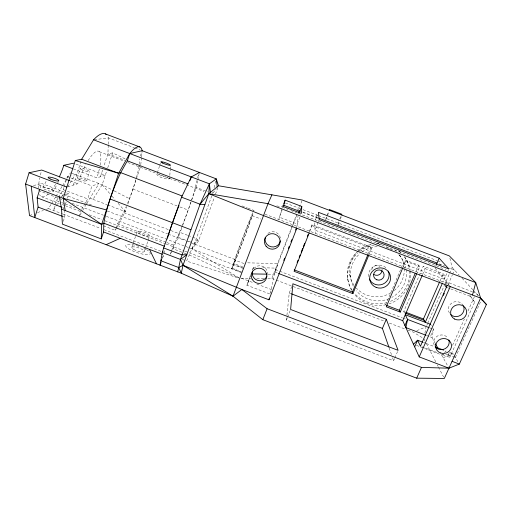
<?xml version="1.0" encoding="UTF-8"?>
<svg xmlns="http://www.w3.org/2000/svg" width="512" height="512" viewBox="0 0 512 512"><rect width="100%" height="100%" fill="white"/><g stroke="black" fill="none" stroke-linecap="round" stroke-linejoin="round"><path stroke-width="0.38" stroke-dasharray="2.56 1.92" d="M38.566 188.454L38.586 184.89L39.654 177.869M108.237 145.094L107.923 153.856L103.808 166.413M108.262 144.301L108.493 137.926A63.059 16.134 -68.8 0 0 107.891 136.512M169.664 178.579L157.107 173.85A6.867 1.882 18.2 0 0 157.754 175.539A6.746 1.85 18.2 0 0 166.662 178.925A6.867 1.882 18.2 0 0 169.619 178.605L170.202 169.907M170.253 169.114L170.394 166.752M136.486 177.427A49.306 10.144 -69.1 0 0 138.989 166.803L139.738 159.046M296.998 226.381L298.016 215.84M140.781 164.723L141.472 157.722M141.549 156.941L142.093 151.494M394.49 358.656L393.587 360.736L286.438 320.019L286.848 316.045M286.931 315.251L289.242 292.998L291.763 286.611M164.006 253.299L164.659 249.523M432.787 328.064L433.504 329.306L432.038 337.549L429.798 336.698M424.915 333.133L425.978 327.648M182.125 225.965A49.306 5.76 -69.1 0 1 178.944 233.619L178.214 237.306L171.68 251.443M268.077 274.163L274.291 274.259L276.666 268.154L277.581 263.597L246.976 262.822M270.317 293.318L274.758 272.038L292.506 226.266M191.571 200.026A49.306 5.76 -69.1 0 0 195.13 188.128L196.71 180.685M197.658 180.678L196.224 187.398L191.27 201.299M197.818 179.936L199.098 173.958M212.576 193.613L212.941 192.134M214.048 187.712L215.706 181.075M40.397 175.021L41.331 171.462M77.53 177.978L80.115 168.422M278.771 219.456L282.899 205.184M86.726 180.966L89.35 171.456M337.914 224.506L338.778 221.677M40.198 188L41.619 183.45L63.642 191.814M58.093 198.067L56.512 200.646L53.402 210.458L55.878 206.387M58.49 197.421L63.232 189.67L63.923 187.494M64.154 186.771L67.386 176.627L68.813 176.25M325.581 219.821L326.701 216.301M65.395 204.352L66.362 201.331M67.328 198.304L68.781 193.773L64.378 192.096M73.37 185.075L81.171 160.755M63.296 221.35L64.64 217.165L64.333 211.142M157.35 172.832L159.456 166.266M159.693 165.536L160.39 163.347M252.768 212.698A31.386 0.698 -69.2 0 0 234.771 259.411L231.686 268.922L235.168 261.165A31.386 0.698 -69.2 0 0 253.485 212.32M79.13 216.57L80.781 211.494M81.632 209.395L87.706 198.944L91.942 185.939L99.008 183.558L86.624 203.597M100.416 176.755L102.835 169.37M89.786 198.131L92.998 199.36L102.163 184.755L106.758 170.784M107.738 167.802L112.64 152.89L125.555 159.072M103.514 225.83L115.334 230.323L115.827 228.877M116.07 228.16L117.53 223.827L123.533 212.576A49.306 10.144 -69.1 0 0 126.342 206.278M140.397 155.987L142.17 150.72M116.442 228.243L125.293 211.622L126.822 207.091M127.846 204.07L136.147 179.533M136.39 178.797L140.378 167.014M131.725 247.526L132.979 243.878M133.229 243.149L136.992 232.198M144.365 251.379L145.12 249.203M145.37 248.48L147.891 241.222M148.147 240.499L149.658 236.141M250.33 276.243L246.95 285.267L270.157 294.086L270.867 292.691M252.64 269.683L253.414 267.494L255.738 267.558M162.438 258.509L163.75 254.81L162.496 257.466M250.72 274.611L246.95 285.267L249.555 278.432M171.213 251.827L170.15 254.803L171.373 252.115M171.475 251.078L173.594 245.126L178.944 233.619L180.173 232.467L182.566 225.754M197.555 177.702L199.418 172.467M182.835 225.005L191.014 202.035M211.763 195.859L196.32 238.598L186.592 261.05L238.694 278.125M238.842 277.786L191.981 248.845L198.502 241.05L214.406 197.146M215.456 194.24L218.016 187.181M252.602 269.632L253.414 267.494M282.086 210.144L279.386 217.203L297.229 223.987L300.525 215.514M267.872 278.451L271.827 278.426L296.634 214.445M301.958 200.717L298.656 209.235L297.094 208.998M292.794 225.53L297.075 214.49M309.376 231.334L312 224.659L371.04 247.085L371.629 248.32L369.21 254.17M309.722 231.578L312.038 225.69L312 224.659M315.379 220.032L317.312 215.13M318.086 222.445L315.04 230.15L444.275 279.27L449.792 286.003M318.362 221.741L319.194 219.642M326.931 215.597L328.538 211.539M326.029 219.245L327.104 216.525M327.648 215.162L329.267 211.072M286.438 320.019L287.27 317.914M287.552 317.21L290.342 310.189M339.75 218.906L341.101 215.533M338.138 224.627L339.501 221.235L338.042 220.678M340.32 219.187L341.408 216.467M368.301 253.715L371.04 247.085M385.574 305.03L404.71 259.878L418.701 265.19L419.731 266.592L417.216 272.461M402.81 267.84L405.613 261.229L404.71 259.878M415.898 271.738L418.701 265.19M404.41 312.838L403.75 311.494L423.245 266.17L443.194 273.747L445.395 276.339L442.848 282.17M422.605 274.49L425.126 268.64L423.245 266.17M394.79 357.958L397.798 351.021M435.552 266.496L436.454 264.422M440.006 281.037L443.194 273.747M445.478 270.266L446.08 268.883M448.518 269.587L444.275 279.27L434.95 267.878M426.771 325.402L427.411 323.936M427.731 323.2L444.109 285.862M444.435 285.133L449.248 274.15M449.568 273.414L452.141 267.558L449.888 258.234M445.843 283.328L446.458 281.933L472.314 291.757M448.128 284.55L452.262 275.142M452.576 274.419L454.483 270.08L449.261 268.09M433.504 329.306L430.829 335.354L435.11 343.11M469.798 295.206L474.65 302.138L449.773 357.376L448.288 354.816L449.6 351.898M452.55 345.331L464.352 319.085M467.962 311.059L474.445 296.646M455.373 357.504L481.651 299.386M42.906 187.712L46.406 180.755M53.53 191.226A5.619 1.165 17.1 0 0 46.285 187.776A5.619 1.165 17.1 0 0 44.819 189.427A5.619 1.165 17.1 0 0 53.53 191.226L57.037 184.301M57.389 183.603L58.445 181.53M115.334 230.323L116.077 228.934M79.917 215.2L82.285 211.104M82.682 210.426L86.234 204.275M191.981 248.845L197.402 239.821L194.381 243.443L192.179 242.611M56.288 205.715L58.765 201.645M62.067 196.224L64.128 192.838M67.84 186.739L75.264 174.541L71.68 175.488M46.285 209.389L48.467 208.582L55.539 197.082M55.955 196.41L62.195 186.266M62.611 185.587L70.515 172.736M213.03 193.011L216.237 188.787M444.442 352.531L446.125 351.085L443.2 349.971M195.13 188.128L196.224 187.398L208.115 191.917M118.099 203.264L125.293 211.622L123.533 212.576L170.08 230.253M416.787 330.662L425.408 327.155M443.155 357.683L453.101 353.734L453.862 354.995M62.867 208.646L64.186 208.134L62.72 207.578M29.517 215.571L33.158 214.227M37.536 212.614L43.366 210.464M60.902 196.435L64.486 195.226M65.197 194.982L68.781 193.773M138.989 166.803L140.627 166.278M67.552 186.867L77.747 183.731A31.386 8.038 -69.1 0 1 85.856 164.531M73.37 168.922L96.87 177.85L105.286 175.258L73.555 163.206M33.466 185.606L41.619 183.45M112.64 152.89L107.923 153.856L125.018 160.352M94.336 139.706L108.493 137.926L134.118 147.661M424.576 348.454L441.638 354.938L453.101 353.734L449.613 352.41M240.992 278.618L251.27 278.554M256.806 278.515L263.923 278.47M262.714 267.757L276.666 268.154M276.794 205.939L283.04 206.88M285.421 202.995L300.115 208.576M303.053 209.696L317.766 215.29M318.515 215.571L436.941 260.557M437.683 260.838L440.666 261.971M134.848 147.936L139.974 149.882M302.803 212.032L317.971 217.798M439.181 263.846L444.858 266.003M302.976 212.506L317.907 218.182M438.816 264.122L441.05 264.973M282.112 207.238L287.981 209.466M290.918 210.579L296.787 212.813M298.253 213.37L441.581 267.827L442.522 268.915M312.038 225.69L371.629 248.32M405.613 261.229L419.731 266.592M425.126 268.64L445.395 276.339M473.056 292.038L476.006 293.158L478.566 295.898M264.915 214.189L447.949 283.757M99.328 151.712L123.987 161.075M127.725 162.496L203.942 191.45M242.048 205.92L247.277 207.91M248.026 208.192L254.003 210.464A31.386 0.698 -69.2 0 0 253.766 210.573M447.123 287.558L450.029 288.666M450.758 288.941L471.104 296.672M252.032 215.635L260.87 218.995M132.909 189.101L176.947 205.83M179.936 206.963L188.147 210.08M71.194 172.992L102.163 184.755L113.434 190.515M67.386 176.627L70.362 177.754M71.104 178.035L91.942 185.939M70.387 180.934L77.747 183.731M403.75 311.494L405.21 312.051M92.998 199.36L106.944 204.653M107.68 204.934L125.293 211.622M187.514 235.258L180.173 232.467L178.214 237.306L185.562 240.096M188.243 235.533L191.917 236.928M192.646 237.21L196.32 238.598L198.502 241.05M429.798 327.898L432.019 328.742M275.27 269.555L279.002 270.976M279.75 271.258L402.227 317.786M402.976 318.067L406.714 319.488M63.232 189.67L87.706 198.944M170.816 230.534L178.944 233.619M274.758 272.038L277.734 273.165M188.506 241.216L191.443 242.33M38.586 184.89L63.2 194.24M63.949 194.522L93.043 205.574M107.213 210.957L167.635 233.907M168.384 234.195L185.536 240.71M186.285 240.992L190.016 242.413M190.758 242.694L234.771 259.411M244.038 263.578L235.322 260.269L231.981 268.16L241.402 271.731M426.81 335.565L429.05 336.416M242.637 266.867L233.734 263.488L233.933 262.624A25.786 0.576 -69.2 0 1 246.528 228.512A25.786 0.576 -69.2 0 1 250.496 220.48A25.786 0.576 -69.2 0 1 236.506 257.414L233.606 264.845L242.822 268.346M271.827 278.426L275.546 279.84M276.294 280.122L384.179 321.101M389.389 323.078L405.011 329.018M407.987 330.144L413.197 332.128L423.194 338.214M243.942 268.256L233.818 264.41L231.757 268.621L242.163 272.57M38.56 190.592L58.675 198.234M59.418 198.515L62.4 199.648M72.083 203.328L103.373 215.213M106.355 216.346L233.011 264.454M56.512 200.646L60.883 202.31M61.606 202.586L64.518 203.693M65.248 203.968L74.701 207.558M117.53 223.827L166.118 242.285M166.867 242.566L173.594 245.126L172.896 248.755L183.309 252.71M41.446 196.659L59.354 203.456M62.336 204.595L64.576 205.44M65.318 205.728L80.986 211.68M89.197 214.797L101.875 219.616M104.864 220.749L165.293 243.699M166.035 243.987L183.942 250.784M184.691 251.072L188.416 252.486M189.165 252.768L242.067 272.864M423.418 342.451L425.619 343.283M426.349 343.565L434.406 346.63M184.051 252.992L187.77 254.406M289.242 292.998L291.482 293.85M448.288 354.816L454.662 357.235M241.491 278.221L253.094 282.63M256.781 284.032L271.539 289.632M421.926 346.797L438.048 352.922M442.445 354.592L449.773 357.376M416.422 345.357L423.834 348.173M48.467 208.582L62.323 213.843M63.072 214.131L100.25 228.25M103.968 229.664L161.229 251.418M182.112 259.347L185.101 260.486M62.426 216.32L64.64 217.165M189.254 254.97L238.765 277.958M114.138 190.874L129.632 198.784M452.141 267.558L459.328 275.27M462.016 278.157L472.781 289.696M473.318 290.272L478.573 295.987M474.65 302.138L469.754 295.315M102.163 184.755L111.411 195.501M111.93 196.102L115.014 199.68M399.424 254.944L400.659 256.838M454.24 355.622L459.334 364.083M430.63 324.352L431.347 325.587M441.638 354.938L448.23 366.886M423.859 338.618L424.954 340.755M426.413 343.603L435.91 362.106M437.376 364.947L438.106 366.374M438.47 367.085L443.584 377.043M381.85 269.056L382.47 270.368M389.171 347.955L391.507 354.72M392.544 357.728L393.587 360.736M349.722 274.4L350.669 277.99M347.603 278.451L347.962 279.936M316.275 214.72L316.486 217.235M314.598 222.854L315.232 233.312M410.304 270.771A31.507 30.387 -11.4 0 1 389.075 303.866M386.195 304.685A31.507 30.387 -11.4 0 1 354.336 294.246M351.622 290.336A31.507 30.387 -11.4 0 1 357.901 252.941M359.616 251.514A31.507 30.387 -11.4 0 1 374.669 245.075M379.187 244.71A31.507 30.387 -11.4 0 1 382.202 244.819M398.157 250.662A31.507 30.387 -11.4 0 1 401.549 253.51M404.474 256.8A31.507 30.387 -11.4 0 1 410.189 269.984M409.542 270.918A31.226 30.125 -11.5 0 1 390.406 301.389M386.931 302.611A31.226 30.125 -11.5 0 1 354.426 293.242M352.058 290.106A31.226 30.125 -11.5 0 1 356.902 252.192M357.446 251.693A31.226 30.125 -11.5 0 1 371.136 244.474M376.282 243.629A31.226 30.125 -11.5 0 1 378.534 243.526M399.066 250.771A31.226 30.125 -11.5 0 1 401.728 253.293M404.576 256.858A31.226 30.125 -11.5 0 1 409.376 269.357M406.266 269.805A28.102 27.11 -11.5 0 1 391.846 297.395M389.216 298.65A28.102 27.11 -11.5 0 1 356.352 290.771M353.318 286.163A28.102 27.11 -11.5 0 1 359.949 253.562M362.253 251.77A28.102 27.11 -11.5 0 1 378.182 246.579M386.227 247.539A28.102 27.11 -11.5 0 1 389.018 248.435M389.696 248.704A28.102 27.11 -11.5 0 1 392.986 250.31M398.739 254.701A28.102 27.11 -11.5 0 1 406.15 269.024M399.539 254.918A27.482 26.534 -11.8 0 1 404.25 267.898M404.294 268.672A27.482 26.534 -11.8 0 1 393.6 291.066M390.976 292.832A27.482 26.534 -11.8 0 1 356.294 288.07M353.901 285.056A27.482 26.534 -11.8 0 1 358.08 251.117M358.675 250.586A27.482 26.534 -11.8 0 1 370.893 244.365M376.621 243.648A27.482 26.534 -11.8 0 1 378.797 243.68M394.726 249.786A27.482 26.534 -11.8 0 1 396.493 251.366M267.878 233.414A7.757 7.629 15.3 0 1 280.454 238.195M434.182 345.216A7.821 7.354 -10.7 0 1 437.574 335.962A7.821 7.354 -10.7 0 1 447.648 337.734M449.408 313.126A7.923 7.475 -15.1 0 1 452.192 302.765A7.923 7.475 -15.1 0 1 463.008 305.126M371.712 269.85A5.146 4.966 -11.8 0 1 379.91 266.387M253.626 268.71A7.68 7.482 17.4 0 1 267.475 273.51M368.646 276.55A10.304 9.933 -11.4 0 1 374.835 265.92A10.304 9.933 -11.4 0 1 386.963 268.819M55.558 184.218A31.386 9.67 -69.1 0 1 50.848 191.149M48.294 193.939A31.386 9.67 -69.1 0 1 39.546 194.592M135.853 179.706A49.306 10.144 -69.1 0 1 126.893 204.986M190.829 202.291A49.306 5.76 -69.1 0 1 182.381 225.312M88.141 160.582A31.386 8.038 -69.1 0 1 100.083 165.421M99.322 169.114A31.386 8.038 -69.1 0 1 96.87 177.85M140.192 231.398A6.752 2.387 17.4 0 0 137.114 232.045A6.752 0.717 19.8 0 0 138.016 232.934A6.63 0.704 19.8 0 0 146.784 236.262A6.752 0.717 19.8 0 0 149.421 236.717A6.752 2.387 17.4 0 0 148.845 234.688A6.63 2.349 17.4 0 0 140.192 231.398M149.773 252.154A12.909 3.27 18.4 0 1 139.808 253.459A12.909 3.27 18.4 0 1 125.715 245.702A12.909 3.27 18.4 0 1 139.763 246.643M143.936 248.326A12.909 3.27 18.4 0 1 145.894 249.306M146.483 249.638A12.909 3.27 18.4 0 1 148.474 250.938M133.69 249.402A6.637 1.683 18.4 0 0 144.186 251.789A6.637 1.683 18.4 0 0 136.262 247.219A6.637 1.683 18.4 0 0 133.69 249.402M81.299 169.44A4.858 0.832 18.2 0 0 89.133 171.61A4.858 0.832 18.2 0 0 83.763 168.781A4.858 0.832 18.2 0 0 81.299 169.44M78.694 179.027A4.838 0.89 18 0 0 86.502 181.133A4.838 0.89 18 0 0 81.171 178.266A4.838 0.89 18 0 0 78.694 179.027"/><path stroke-width="0.77" d="M59.469 196.922L61.555 209.158L62.394 224.147L101.254 238.906L101.664 224.39L118.656 173.286L129.747 153.549A63.059 12.864 -68.9 0 1 142.17 150.72L216.256 178.861L218.528 185.773L302.234 200.006L449.325 255.904L475.731 282.579L480.608 298.086L486.4 304.486L459.334 364.083L448.954 368.198L421.466 367.398L267.104 308.723L241.875 289.51L183.027 265.267L180.467 259.437L200.051 204.205L209.382 183.802L216.256 178.861L217.19 186.854M101.254 238.906L103.578 231.955L103.859 223.206A48.678 9.888 -69.1 0 1 120.704 172.634L127.322 160.826L129.747 153.549L142.17 150.72M65.203 210.541L63.232 198.349L75.296 160.538L81.658 159.232L93.549 139.802L209.382 183.802L208.819 193.683L183.027 265.267L181.261 273.21L233.018 296.186L262.829 319.686L416.691 378.17L444.314 378.47L480.608 298.086L263.462 215.578L208.819 193.683L200.051 204.205L181.555 197.178L163.642 247.936L162.323 252.544L160.083 265.171L161.133 262.208M301.805 206.47L301.35 213.402L283.443 206.618L285.139 200.141L301.805 206.47L299.885 211.424L283.238 205.101M299.885 211.424L299.923 210.938L299.104 213.043M177.728 271.872L178.739 267.552L183.027 265.267L233.018 296.186L241.875 289.51L268.966 299.795L269.267 298.368M69.651 180.659L41.702 170.042L29.069 172.749L25.6 184.051L29.517 215.571L181.261 273.21L178.739 267.552L180.467 259.437L186.829 254.72L181.875 254.861L163.642 247.936M472.506 294.989L475.731 282.579L268.019 203.674L208.819 193.683L218.528 185.773M31.245 186.195L34.81 217.581L38.093 207.078L37.133 197.856L39.725 189.517M190.01 180.538L191.283 176.928L199.418 172.467M233.018 296.186L268.019 203.674L271.942 194.765M283.782 203.68L285.139 200.141M298.522 212.685L299.322 210.63M283.776 260.365L284.64 258.15M288.378 248.544L289.235 246.33M290.963 241.894L291.827 239.68M295.565 230.074L296.429 227.859M268.966 299.795L296.806 228.282M262.829 319.686L267.104 308.723M297.133 262.477L298.01 260.25M299.174 257.286L300.045 255.059M301.216 252.096L302.669 248.39M303.251 246.906L304.71 243.2M307.334 236.525L308.211 234.304M309.146 233.05L294.093 271.315L352.909 293.658L368.909 254.899M352.909 293.658L352.493 292.026L368 254.451M402.81 267.84L386.291 306.778L400.224 312.07L416.589 273.926M388.909 347.2L382.413 328.41L386.31 319.277L292.89 283.77L290.618 309.485L398.099 350.33L386.31 319.277M400.224 312.07L399.379 310.272L415.277 273.19M448.954 368.198L419.226 356.902L402.714 320.659L422.291 275.226M404.928 325.517L407.552 319.45L405.274 314.72L430.63 324.352M436.454 264.422L439.162 258.182L318.419 212.314L319.194 219.642L448.826 268.896L439.162 258.182M442.208 283.629L425.299 322.259L423.437 318.97L439.686 281.766M414.65 346.854L417.562 340.224L422.688 342.17M447.328 285.165L420.454 346.24L417.562 340.224L413.453 344.23M443.354 295.405L444.307 293.235M419.226 356.902L450.253 286.566M416.691 378.17L421.466 367.398M161.562 259.462L160.934 260.794L178.739 267.552M162.957 251.2L162.323 252.544L180.467 259.437M181.555 197.178L191.283 176.928M61.555 209.158L101.664 224.39L103.859 223.206L164.435 246.214M106.144 244.678L120.262 238.291M75.296 160.538L118.656 173.286L120.704 172.634L182.182 195.987M59.315 176.954A31.386 9.67 -69.1 0 0 63.821 165.293L73.555 163.206M252.531 273.926L267.296 274.15M200.051 204.205L204.877 204.608M25.6 184.051L63.232 198.349L106.464 209.946M105.325 133.869L139.834 146.976M318.714 218.086L437.05 263.034M127.322 160.826L187.994 183.872M81.658 159.232L118.656 173.286M63.821 165.293L72.634 168.64M110.099 199.027L190.899 229.722M294.221 269.888L352.493 292.026M405.939 312.326L423.437 318.97M386.298 305.306L399.379 310.272M405.146 313.12L424.23 320.371M29.069 172.749L66.822 187.091M429.056 327.616L407.552 319.45L405.882 327.616L426.061 335.277M278.477 273.453L402.714 320.659M435.142 346.906L443.2 349.971M291.482 293.85L382.413 328.41M37.133 197.856L61.99 207.296M452.058 361.318L459.334 364.083M38.093 207.078L62.426 216.32M103.578 231.955L162.323 254.272M63.232 198.349L101.664 224.39M486.4 304.486L480.109 297.683M444.922 285.427L446.394 287.283M435.494 343.808L438.182 348.678M149.51 249.402L156.474 263.795M341.952 215.104L341.645 214.182L329.338 209.51L329.542 210.387M209.382 183.802L210.406 192.384M280.416 240.845A7.757 7.629 15.3 0 1 271.04 246.778A7.757 7.629 15.3 0 1 265.338 237.248M448.877 339.994A7.821 7.354 -10.7 0 1 445.254 348.627A7.821 7.354 -10.7 0 1 435.616 347.347M463.328 305.696A7.923 7.475 -15.1 0 1 460.787 315.091A7.923 7.475 -15.1 0 1 450.675 314.63M381.907 270.944A5.146 4.966 -11.8 0 1 373.715 274.4M266.957 276.051A7.68 7.482 17.4 0 1 257.357 280.282A7.68 7.482 17.4 0 1 252.454 271.027M388.32 271.053A10.304 9.933 -11.4 0 1 382.835 284.141A10.304 9.933 -11.4 0 1 369.363 279.04M93.549 139.802A63.059 16.134 -68.8 0 1 106.304 134.47M167.462 238.176A48.678 5.613 -69.2 0 1 170.989 227.149L174.125 218.246A48.678 5.613 -69.2 0 1 177.299 209.862M177.549 209.222A48.678 5.613 -69.2 0 1 179.027 205.51M266.131 246.278A7.885 7.75 15.4 0 0 279.597 244.237A7.885 7.75 15.4 0 0 270.963 233.754A7.885 7.75 15.4 0 0 266.131 246.278M440.454 352.947A7.949 7.462 -10.6 0 0 451.45 344.947A7.949 7.462 -10.6 0 0 438.816 340.122A7.949 7.462 -10.6 0 0 440.454 352.947M454.662 319.059A8.051 7.59 -15 0 0 466.65 312.045A8.051 7.59 -15 0 0 454.566 305.869A8.051 7.59 -15 0 0 454.662 319.059M50.106 178.938A5.638 1.088 17.4 0 0 58.797 180.832A5.638 1.088 17.4 0 0 51.507 177.414A5.638 1.088 17.4 0 0 50.106 178.938M376.832 279.808A5.293 5.107 -11.4 0 0 384.064 274.278A5.293 5.107 -11.4 0 0 375.59 271.046A5.293 5.107 -11.4 0 0 376.832 279.808M252.205 279.36A7.808 7.597 17.4 0 0 265.69 279.872A7.808 7.597 17.4 0 0 259.219 268.205A7.808 7.597 17.4 0 0 252.205 279.36M376.179 287.418A10.49 10.112 -11.2 0 0 390.534 276.493A10.49 10.112 -11.2 0 0 373.741 270.074A10.49 10.112 -11.2 0 0 376.179 287.418M162.483 162.957A5.114 0.672 19.6 0 0 170.406 165.325A5.114 0.672 19.6 0 0 164.147 162.323A5.114 0.672 19.6 0 0 162.483 162.957"/></g></svg>
